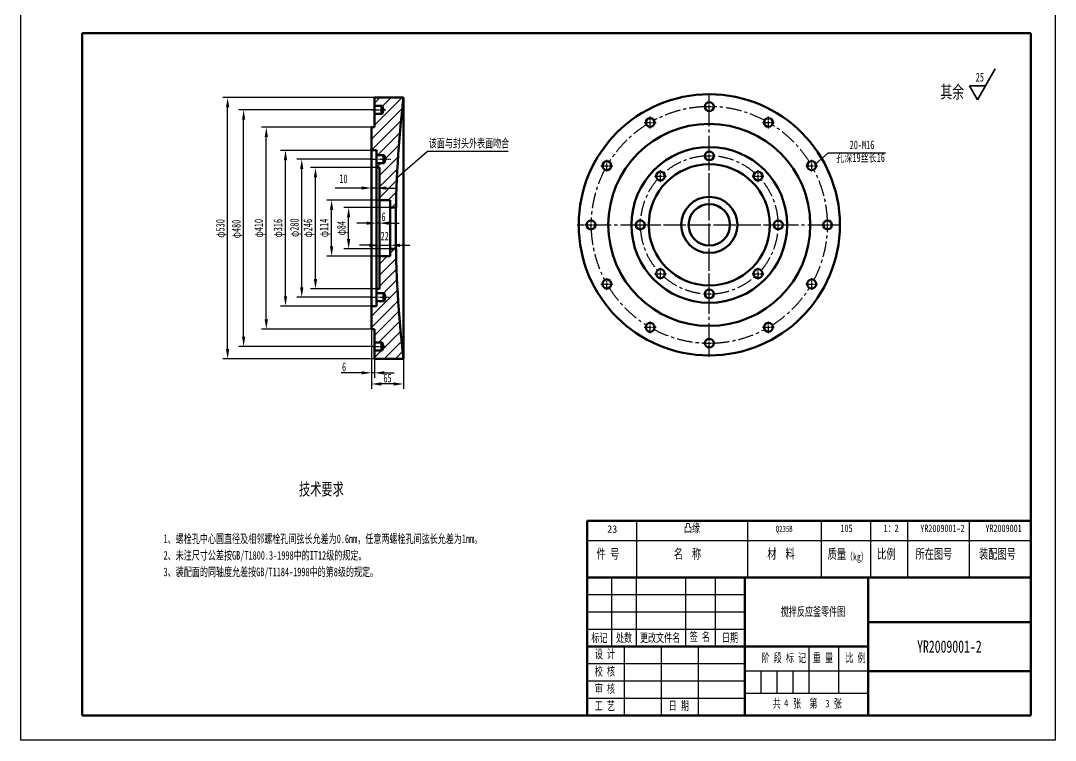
# Model space of a CAD drawing. Header units: millimetres. Extents: x -11803 to 14115, y -852 to 12275.
# Drawn here: x -2438 to 1762, y 6335 to 9255 of the extents above; entities that cross this region are included whole.
import ezdxf

# ---------------------------------------------------------------- set-up
doc = ezdxf.new("R2010")
doc.units = ezdxf.units.MM
doc.linetypes.add('CENTERX2', pattern=[101.6, 63.5, -12.7, 12.7, -12.7])
doc.linetypes.add('EB_DASHDOT', pattern=[39, 30, -3, 3, -3])
doc.layers.get('Defpoints').update_dxf_attribs({"lineweight": 0})
for name, color, linetype, lineweight in [('CAXA0', 7, 'Continuous', 70), ('CAXA1', 1, 'EB_DASHDOT', 25), ('CAXA3', 7, 'Continuous', 25), ('CAXA4', 3, 'Continuous', 25), ('中心线', 1, 'CENTERX2', 25), ('粗实线', 7, 'Continuous', 50), ('粗线', 7, 'Continuous', 40), ('边框线', 2, 'Continuous', 90)]:
    doc.layers.add(name, color=color, linetype=linetype, lineweight=lineweight)
doc.layers.add('细实线', color=125, linetype='Continuous')
doc.styles.get("Standard").update_dxf_attribs({"font": 'txt', "bigfont": 'gbcbig.shx'})
doc.styles.add('TXT', font='SIMFANG.TTF', dxfattribs={"width": 0.7})
doc.styles.add('UserTxtStyle8', font='SIMFANG.TTF', dxfattribs={"width": 0.667})
doc.styles.add('标准', font='SimSun.ttf', dxfattribs={"width": 0.667})
doc.dimstyles.new('标准', dxfattribs={"dimscale": 10, "dimtxt": 3.5, "dimasz": 4, "dimexe": 2, "dimexo": 0, "dimgap": 2, "dimtad": 1, "dimdec": 1, "dimdsep": 46, "dimtxsty": '标准', "dimcen": 0, "dimdle": 2, "dimazin": 2, "dimtfac": 1, "dimtdec": 1, "dimtmove": 0, "dimatfit": 3, "dimfxl": 0, "dimtolj": 1, "dimtzin": 0, "dimarcsym": 0})

# ---------------------------------------------------------------- blocks, each defined once
blk = doc.blocks.new('*D179')
at = {"layer": 'Defpoints', "color": 0, "linetype": 'Continuous', "lineweight": 25}
for p in [(-1014.5, 8586), (-994.5, 8586), (-994.5, 8576.1)]:
    blk.add_point(p, dxfattribs=at)
at = {"layer": '细实线', "color": 0, "linetype": 'Continuous', "lineweight": -2}
for p, q in [((-1054.5, 8576.1), (-1161.6, 8576.1)), ((-1014.5, 8586), (-1014.5, 8556.1)), ((-994.5, 8576.1), (-1014.5, 8576.1)), ((-994.5, 8586), (-994.5, 8556.1)), ((-954.5, 8576.1), (-914.5, 8576.1))]:
    blk.add_line(p, q, dxfattribs=at)
at = {"layer": '细实线', "color": 0, "linetype": 'Continuous', "lineweight": 25}
for points in [[(-1054.5, 8582.8), (-1054.5, 8569.4), (-1014.5, 8576.1)], [(-954.5, 8582.8), (-954.5, 8569.4), (-994.5, 8576.1)]]:
    blk.add_solid(points, dxfattribs=at)
at = {"layer": '细实线', "color": 0, "linetype": 'Continuous', "lineweight": -3, "insert": (-1128.1, 8613.6), "char_height": 35, "attachment_point": 5, "style": '标准'}
blk.add_mtext('\\A1;\\fFangSong_GB2312;10', dxfattribs=at)
blk = doc.blocks.new('*D180')
at = {"layer": 'Defpoints', "color": 0, "linetype": 'Continuous', "lineweight": 25}
for p in [(-982.5, 8380.5), (-938.5, 8380.5), (-938.5, 8343.8)]:
    blk.add_point(p, dxfattribs=at)
at = {"layer": '细实线', "color": 0, "linetype": 'Continuous', "lineweight": -2}
for p, q in [((-982.5, 8380.5), (-982.5, 8323.8)), ((-938.5, 8380.5), (-938.5, 8323.8)), ((-1022.5, 8343.8), (-1062.5, 8343.8)), ((-982.5, 8343.8), (-938.5, 8343.8)), ((-898.5, 8343.8), (-858.5, 8343.8))]:
    blk.add_line(p, q, dxfattribs=at)
at = {"layer": '细实线', "color": 0, "linetype": 'Continuous', "lineweight": 25}
for points in [[(-1022.5, 8350.5), (-1022.5, 8337.1), (-982.5, 8343.8)], [(-898.5, 8350.5), (-898.5, 8337.1), (-938.5, 8343.8)]]:
    blk.add_solid(points, dxfattribs=at)
at = {"layer": '细实线', "color": 0, "linetype": 'Continuous', "lineweight": -3, "insert": (-960.5, 8381.3), "char_height": 35, "attachment_point": 5, "style": '标准'}
blk.add_mtext('\\A1;\\fFangSong_GB2312;22', dxfattribs=at)
blk = doc.blocks.new('*D181')
at = {"layer": 'Defpoints', "color": 0, "linetype": 'Continuous', "lineweight": 25}
for p in [(-994.5, 8445.5), (-982.5, 8445.5), (-994.5, 8433.6)]:
    blk.add_point(p, dxfattribs=at)
at = {"layer": '细实线', "color": 0, "linetype": 'Continuous', "lineweight": -2}
for p, q in [((-994.5, 8445.5), (-994.5, 8413.6)), ((-982.5, 8445.5), (-982.5, 8413.6)), ((-1034.5, 8433.6), (-1074.5, 8433.6)), ((-982.5, 8433.6), (-994.5, 8433.6)), ((-942.5, 8433.6), (-902.5, 8433.6))]:
    blk.add_line(p, q, dxfattribs=at)
at = {"layer": '细实线', "color": 0, "linetype": 'Continuous', "lineweight": 25}
for points in [[(-1034.5, 8440.3), (-1034.5, 8427), (-994.5, 8433.6)], [(-942.5, 8440.3), (-942.5, 8427), (-982.5, 8433.6)]]:
    blk.add_solid(points, dxfattribs=at)
at = {"layer": '细实线', "color": 0, "linetype": 'Continuous', "lineweight": -3, "insert": (-965.4, 8459.4), "char_height": 35, "attachment_point": 5, "style": '标准'}
blk.add_mtext('\\A1;\\fFangSong_GB2312;6', dxfattribs=at)
blk = doc.blocks.new('*D182')
at = {"layer": 'Defpoints', "color": 0, "linetype": 'Continuous', "lineweight": 25}
for p in [(-1014.5, 8003.1), (-884.5, 7883.1), (-1014.5, 7781.1)]:
    blk.add_point(p, dxfattribs=at)
at = {"layer": '细实线', "color": 0, "linetype": 'Continuous', "lineweight": -2}
for p, q in [((-1014.5, 8003.1), (-1014.5, 7761.1)), ((-884.5, 7883.1), (-884.5, 7761.1)), ((-924.5, 7781.1), (-974.5, 7781.1))]:
    blk.add_line(p, q, dxfattribs=at)
at = {"layer": '细实线', "color": 0, "linetype": 'Continuous', "lineweight": 25}
for points in [[(-974.5, 7787.8), (-974.5, 7774.4), (-1014.5, 7781.1)], [(-924.5, 7787.8), (-924.5, 7774.4), (-884.5, 7781.1)]]:
    blk.add_solid(points, dxfattribs=at)
at = {"layer": '细实线', "color": 0, "linetype": 'Continuous', "lineweight": -3, "insert": (-949.5, 7804.6), "char_height": 35, "attachment_point": 5, "style": '标准'}
blk.add_mtext('\\A1;\\fFangSong_GB2312;65', dxfattribs=at)
blk = doc.blocks.new('*D183')
at = {"layer": 'Defpoints', "color": 0, "linetype": 'Continuous', "lineweight": 25}
for p in [(-1014.5, 8003.1), (-1002.5, 8003.1), (-1014.5, 7826.3)]:
    blk.add_point(p, dxfattribs=at)
at = {"layer": '细实线', "color": 0, "linetype": 'Continuous', "lineweight": -2}
for p, q in [((-1014.5, 8003.1), (-1014.5, 7806.3)), ((-1002.5, 8003.1), (-1002.5, 7806.3)), ((-1054.5, 7826.3), (-1137, 7826.3)), ((-1002.5, 7826.3), (-1014.5, 7826.3)), ((-962.5, 7826.3), (-922.5, 7826.3))]:
    blk.add_line(p, q, dxfattribs=at)
at = {"layer": '细实线', "color": 0, "linetype": 'Continuous', "lineweight": 25}
for points in [[(-1054.5, 7832.9), (-1054.5, 7819.6), (-1014.5, 7826.3)], [(-962.5, 7832.9), (-962.5, 7819.6), (-1002.5, 7826.3)]]:
    blk.add_solid(points, dxfattribs=at)
at = {"layer": '细实线', "color": 0, "linetype": 'Continuous', "lineweight": -3, "insert": (-1125.7, 7849.8), "char_height": 35, "attachment_point": 5, "style": '标准'}
blk.add_mtext('\\A1;\\fFangSong_GB2312;6', dxfattribs=at)
blk = doc.blocks.new('*D184')
at = {"layer": 'Defpoints', "color": 0, "linetype": 'Continuous', "lineweight": 25}
for p in [(-1598.4, 8943.1), (-1002.5, 8943.1), (-1002.5, 7883.1)]:
    blk.add_point(p, dxfattribs=at)
at = {"layer": '细实线', "color": 0, "linetype": 'Continuous', "lineweight": -2}
for p, q in [((-1002.5, 8943.1), (-1618.4, 8943.1)), ((-1598.4, 7923.1), (-1598.4, 8903.1)), ((-1002.5, 7883.1), (-1618.4, 7883.1))]:
    blk.add_line(p, q, dxfattribs=at)
at = {"layer": '细实线', "color": 0, "linetype": 'Continuous', "lineweight": 25}
for points in [[(-1605.1, 8903.1), (-1591.7, 8903.1), (-1598.4, 8943.1)], [(-1605.1, 7923.1), (-1591.7, 7923.1), (-1598.4, 7883.1)]]:
    blk.add_solid(points, dxfattribs=at)
at = {"layer": '细实线', "color": 0, "linetype": 'Continuous', "lineweight": -3, "insert": (-1623.5, 8412.2), "char_height": 35, "attachment_point": 5, "rotation": 90, "style": '标准'}
blk.add_mtext('\\A1;\\fFangSong_GB2312;φ530', dxfattribs=at)
blk = doc.blocks.new('*D185')
at = {"layer": 'Defpoints', "color": 0, "linetype": 'Continuous', "lineweight": 25}
for p in [(-1533.4, 8893.1), (-1002.5, 8893.1), (-1002.5, 7933.1)]:
    blk.add_point(p, dxfattribs=at)
at = {"layer": '细实线', "color": 0, "linetype": 'Continuous', "lineweight": -2}
for p, q in [((-1002.5, 8893.1), (-1553.4, 8893.1)), ((-1533.4, 7973.1), (-1533.4, 8853.1)), ((-1002.5, 7933.1), (-1553.4, 7933.1))]:
    blk.add_line(p, q, dxfattribs=at)
at = {"layer": '细实线', "color": 0, "linetype": 'Continuous', "lineweight": 25}
for points in [[(-1540.1, 8853.1), (-1526.8, 8853.1), (-1533.4, 8893.1)], [(-1540.1, 7973.1), (-1526.8, 7973.1), (-1533.4, 7933.1)]]:
    blk.add_solid(points, dxfattribs=at)
at = {"layer": '细实线', "color": 0, "linetype": 'Continuous', "lineweight": -3, "insert": (-1558.6, 8409.8), "char_height": 35, "attachment_point": 5, "rotation": 90, "style": '标准'}
blk.add_mtext('\\A1;\\fFangSong_GB2312;φ480', dxfattribs=at)
blk = doc.blocks.new('*D186')
at = {"layer": 'Defpoints', "color": 0, "linetype": 'Continuous', "lineweight": 25}
for p in [(-1441.4, 8823.1), (-1014.5, 8823.1), (-1014.5, 8003.1)]:
    blk.add_point(p, dxfattribs=at)
at = {"layer": '细实线', "color": 0, "linetype": 'Continuous', "lineweight": -2}
for p, q in [((-1014.5, 8823.1), (-1461.4, 8823.1)), ((-1441.4, 8043.1), (-1441.4, 8783.1)), ((-1014.5, 8003.1), (-1461.4, 8003.1))]:
    blk.add_line(p, q, dxfattribs=at)
at = {"layer": '细实线', "color": 0, "linetype": 'Continuous', "lineweight": 25}
for points in [[(-1448.1, 8783.1), (-1434.7, 8783.1), (-1441.4, 8823.1)], [(-1448.1, 8043.1), (-1434.7, 8043.1), (-1441.4, 8003.1)]]:
    blk.add_solid(points, dxfattribs=at)
at = {"layer": '细实线', "color": 0, "linetype": 'Continuous', "lineweight": -3, "insert": (-1467.5, 8413.1), "char_height": 35, "attachment_point": 5, "rotation": 90, "style": '标准'}
blk.add_mtext('\\A1;\\fFangSong_GB2312;φ410', dxfattribs=at)
blk = doc.blocks.new('*D187')
at = {"layer": 'Defpoints', "color": 0, "linetype": 'Continuous', "lineweight": 25}
for p in [(-1363.5, 8729.1), (-1014.5, 8729.1), (-1014.5, 8097.1)]:
    blk.add_point(p, dxfattribs=at)
at = {"layer": '细实线', "color": 0, "linetype": 'Continuous', "lineweight": -2}
for p, q in [((-1014.5, 8729.1), (-1383.5, 8729.1)), ((-1363.5, 8137.1), (-1363.5, 8689.1)), ((-1014.5, 8097.1), (-1383.5, 8097.1))]:
    blk.add_line(p, q, dxfattribs=at)
at = {"layer": '细实线', "color": 0, "linetype": 'Continuous', "lineweight": 25}
for points in [[(-1370.1, 8689.1), (-1356.8, 8689.1), (-1363.5, 8729.1)], [(-1370.1, 8137.1), (-1356.8, 8137.1), (-1363.5, 8097.1)]]:
    blk.add_solid(points, dxfattribs=at)
at = {"layer": '细实线', "color": 0, "linetype": 'Continuous', "lineweight": -3, "insert": (-1389.6, 8413.1), "char_height": 35, "attachment_point": 5, "rotation": 90, "style": '标准'}
blk.add_mtext('\\A1;\\fFangSong_GB2312;φ316', dxfattribs=at)
blk = doc.blocks.new('*D188')
at = {"layer": 'Defpoints', "color": 0, "linetype": 'Continuous', "lineweight": 25}
for p in [(-1297.5, 8693.1), (-1014.5, 8693.1), (-1014.5, 8133.1)]:
    blk.add_point(p, dxfattribs=at)
at = {"layer": '细实线', "color": 0, "linetype": 'Continuous', "lineweight": -2}
for p, q in [((-1014.5, 8693.1), (-1317.5, 8693.1)), ((-1297.5, 8173.1), (-1297.5, 8653.1)), ((-1014.5, 8133.1), (-1317.5, 8133.1))]:
    blk.add_line(p, q, dxfattribs=at)
at = {"layer": '细实线', "color": 0, "linetype": 'Continuous', "lineweight": 25}
for points in [[(-1304.1, 8653.1), (-1290.8, 8653.1), (-1297.5, 8693.1)], [(-1304.1, 8173.1), (-1290.8, 8173.1), (-1297.5, 8133.1)]]:
    blk.add_solid(points, dxfattribs=at)
at = {"layer": '细实线', "color": 0, "linetype": 'Continuous', "lineweight": -3, "insert": (-1322.6, 8415.1), "char_height": 35, "attachment_point": 5, "rotation": 90, "style": '标准'}
blk.add_mtext('\\A1;\\fFangSong_GB2312;φ280', dxfattribs=at)
blk = doc.blocks.new('*D189')
at = {"layer": 'Defpoints', "color": 0, "linetype": 'Continuous', "lineweight": 25}
for p in [(-1241.7, 8659.1), (-994.5, 8659.1), (-994.5, 8167.1)]:
    blk.add_point(p, dxfattribs=at)
at = {"layer": '细实线', "color": 0, "linetype": 'Continuous', "lineweight": -2}
for p, q in [((-994.5, 8659.1), (-1261.7, 8659.1)), ((-1241.7, 8207.1), (-1241.7, 8619.1)), ((-994.5, 8167.1), (-1261.7, 8167.1))]:
    blk.add_line(p, q, dxfattribs=at)
at = {"layer": '细实线', "color": 0, "linetype": 'Continuous', "lineweight": 25}
for points in [[(-1248.4, 8619.1), (-1235.1, 8619.1), (-1241.7, 8659.1)], [(-1248.4, 8207.1), (-1235.1, 8207.1), (-1241.7, 8167.1)]]:
    blk.add_solid(points, dxfattribs=at)
at = {"layer": '细实线', "color": 0, "linetype": 'Continuous', "lineweight": -3, "insert": (-1267.9, 8413.1), "char_height": 35, "attachment_point": 5, "rotation": 90, "style": '标准'}
blk.add_mtext('\\A1;\\fFangSong_GB2312;φ246', dxfattribs=at)
blk = doc.blocks.new('*D190')
at = {"layer": 'Defpoints', "color": 0, "linetype": 'Continuous', "lineweight": 25}
for p in [(-1176.3, 8527.1), (-982.5, 8527.1), (-982.5, 8299.1)]:
    blk.add_point(p, dxfattribs=at)
at = {"layer": '细实线', "color": 0, "linetype": 'Continuous', "lineweight": -2}
for p, q in [((-982.5, 8527.1), (-1196.3, 8527.1)), ((-1176.3, 8339.1), (-1176.3, 8487.1)), ((-982.5, 8299.1), (-1196.3, 8299.1))]:
    blk.add_line(p, q, dxfattribs=at)
at = {"layer": '细实线', "color": 0, "linetype": 'Continuous', "lineweight": 25}
for points in [[(-1182.9, 8487.1), (-1169.6, 8487.1), (-1176.3, 8527.1)], [(-1182.9, 8339.1), (-1169.6, 8339.1), (-1176.3, 8299.1)]]:
    blk.add_solid(points, dxfattribs=at)
at = {"layer": '细实线', "color": 0, "linetype": 'Continuous', "lineweight": -3, "insert": (-1202.4, 8414.2), "char_height": 35, "attachment_point": 5, "rotation": 90, "style": '标准'}
blk.add_mtext('\\A1;\\fFangSong_GB2312;φ114', dxfattribs=at)
blk = doc.blocks.new('*D191')
at = {"layer": 'Defpoints', "color": 0, "linetype": 'Continuous', "lineweight": 25}
for p in [(-1107.2, 8497.1), (-938.5, 8497.1), (-938.5, 8329.1)]:
    blk.add_point(p, dxfattribs=at)
at = {"layer": '细实线', "color": 0, "linetype": 'Continuous', "lineweight": -2}
for p, q in [((-938.5, 8497.1), (-1127.2, 8497.1)), ((-1107.2, 8369.1), (-1107.2, 8457.1)), ((-938.5, 8329.1), (-1127.2, 8329.1))]:
    blk.add_line(p, q, dxfattribs=at)
at = {"layer": '细实线', "color": 0, "linetype": 'Continuous', "lineweight": 25}
for points in [[(-1113.9, 8457.1), (-1100.6, 8457.1), (-1107.2, 8497.1)], [(-1113.9, 8369.1), (-1100.6, 8369.1), (-1107.2, 8329.1)]]:
    blk.add_solid(points, dxfattribs=at)
at = {"layer": '细实线', "color": 0, "linetype": 'Continuous', "lineweight": -3, "insert": (-1132.4, 8413.1), "char_height": 35, "attachment_point": 5, "rotation": 90, "style": '标准'}
blk.add_mtext('\\A1;\\fFangSong_GB2312;φ84', dxfattribs=at)
blk = doc.blocks.new('CAXBLOCK23')
at = {"layer": 'CAXA0', "color": 0, "linetype": 'Continuous', "lineweight": 25, "insert": (1616.2, -37.4), "char_height": 30, "attachment_point": 1, "style": 'UserTxtStyle8'}
blk.add_mtext('\\fFangSong_GB2312|b0|i0|p34;105', dxfattribs=at)
blk = doc.blocks.new('CAXBLOCK57', base_point=(2112.1, 1488.3))
at = {"layer": 'CAXA4', "color": 0, "linetype": 'Continuous', "lineweight": 35}
for p, q in [((2112.1, 1488.3), (2183.9, 1612.8)), ((2112.1, 1488.3), (2079.4, 1544.9)), ((2079.4, 1544.9), (2144.7, 1544.9))]:
    blk.add_line(p, q, dxfattribs=at)
at = {"layer": 'CAXA4', "color": 0, "linetype": 'Continuous', "lineweight": 25, "insert": (2104.7, 1596.9), "char_height": 35, "attachment_point": 1, "style": '标准'}
blk.add_mtext('\\fFangSong_GB2312|b0|i0|p34;25', dxfattribs=at)

msp = doc.modelspace()

# ---------------------------------------------------------------- hatches: boundary and pattern name
at = {"layer": 'CAXA4', "linetype": 'Continuous', "lineweight": 25}
msp.add_hatch(color=0, dxfattribs=at).paths.add_polyline_path([(787.06, 8671.341), (794.471, 8676.57), (792.956, 8678.233)], flags=0)
at = {"layer": '细实线', "lineweight": 25}
h = msp.add_hatch(dxfattribs=at)
h.set_pattern_fill('ANSI31', color=0, scale=10, style=0)
h.paths.add_polyline_path([(-884.506, 8943.128), (-1002.506, 8943.128), (-1002.506, 8909.128), (-970.506, 8909.128), (-965.993, 8893.128), (-970.506, 8877.128), (-1002.506, 8877.128), (-1002.506, 8823.128), (-1014.506, 8823.128), (-1014.506, 8729.128), (-994.506, 8729.128), (-994.506, 8709.128), (-962.506, 8709.128), (-957.993, 8693.128), (-962.506, 8677.128), (-994.506, 8677.128), (-994.506, 8659.128), (-982.506, 8659.128), (-982.506, 8527.128), (-938.506, 8527.128), (-938.506, 8497.128), (-915.009, 8497.128, -0.0248246)])
h.paths.add_polyline_path([(-915.009, 8329.128), (-938.506, 8329.128), (-938.506, 8299.128), (-982.506, 8299.128), (-982.506, 8167.128), (-994.506, 8167.128), (-994.506, 8149.128), (-962.506, 8149.128), (-957.993, 8133.128), (-962.506, 8117.128), (-994.506, 8117.128), (-994.506, 8097.128), (-1014.506, 8097.128), (-1014.506, 8003.128), (-1002.506, 8003.128), (-1002.506, 7949.128), (-970.506, 7949.128), (-965.993, 7933.128), (-970.506, 7917.128), (-1002.506, 7917.128), (-1002.506, 7883.128), (-884.506, 7883.128, -0.0248246)])

# ---------------------------------------------------------------- linework, layer by layer
at = {"layer": 'CAXA0', "linetype": 'Continuous', "lineweight": 50}
for p, q in [((-1014.506, 8729.128), (-994.506, 8729.128)), ((-994.506, 8659.128), (-982.506, 8659.128)), ((-938.506, 8497.128), (-915.009, 8497.128)), ((501.571, 6995.131), (501.571, 6435.131)), ((1001.571, 6435.131), (1001.571, 6995.131))]:
    msp.add_line(p, q, dxfattribs=at)
at = {"layer": 'CAXA0', "linetype": 'Continuous', "lineweight": 70}
for p, q in [((-994.506, 8167.128), (-982.506, 8167.128)), ((-1014.506, 8097.128), (-994.506, 8097.128)), ((-1014.506, 8003.128), (-1002.506, 8003.128)), ((1661.571, 6995.131), (1661.571, 6435.131))]:
    msp.add_line(p, q, dxfattribs=at)
at = {"layer": 'CAXA0', "linetype": 'Continuous', "lineweight": 40}
msp.add_line((1661.571, 6435.131), (1661.571, 6955.131), dxfattribs=at)
at = {"layer": 'CAXA1', "linetype": 'EB_DASHDOT', "lineweight": 25}
for p, q in [((356.954, 8924.596), (356.954, 8962.596)), ((332.954, 8906.596), (380.954, 8906.596)), ((356.954, 8882.596), (356.954, 8930.596)), ((116.954, 8818.289), (116.954, 8866.289)), ((596.954, 8818.289), (596.954, 8866.289)), ((92.954, 8842.289), (140.954, 8842.289)), ((572.954, 8842.289), (620.954, 8842.289)), ((332.954, 8706.596), (380.954, 8706.596)), ((356.954, 8682.596), (356.954, 8730.596)), ((-1019.471, 8693.128), (-935.21, 8693.128)), ((748.646, 8666.596), (796.646, 8666.596)), ((772.646, 8642.596), (772.646, 8690.596)), ((134.964, 8624.586), (182.964, 8624.586)), ((158.964, 8600.586), (158.964, 8648.586)), ((530.944, 8624.586), (578.944, 8624.586)), ((554.944, 8600.586), (554.944, 8648.586)), ((-123.046, 8402.596), (-123.046, 8450.596)), ((76.954, 8402.596), (76.954, 8450.596)), ((636.954, 8402.596), (636.954, 8450.596)), ((836.954, 8402.596), (836.954, 8450.596)), ((-179.046, 8426.596), (-141.046, 8426.596)), ((-147.046, 8426.596), (-99.046, 8426.596)), ((52.954, 8426.596), (100.954, 8426.596)), ((612.954, 8426.596), (660.954, 8426.596)), ((812.954, 8426.596), (860.954, 8426.596)), ((854.954, 8426.596), (892.954, 8426.596)), ((158.964, 8204.607), (158.964, 8252.607)), ((554.944, 8204.607), (554.944, 8252.607)), ((-58.738, 8162.596), (-58.738, 8210.596)), ((134.964, 8228.607), (182.964, 8228.607)), ((530.944, 8228.607), (578.944, 8228.607)), ((772.646, 8162.596), (772.646, 8210.596)), ((-82.738, 8186.596), (-34.738, 8186.596)), ((356.954, 8122.596), (356.954, 8170.596)), ((748.646, 8186.596), (796.646, 8186.596)), ((-1019.471, 8133.128), (-935.21, 8133.128)), ((332.954, 8146.596), (380.954, 8146.596)), ((116.954, 7986.904), (116.954, 8034.904)), ((596.954, 7986.904), (596.954, 8034.904)), ((92.954, 8010.904), (140.954, 8010.904)), ((572.954, 8010.904), (620.954, 8010.904)), ((332.954, 7946.596), (380.954, 7946.596)), ((356.954, 7922.596), (356.954, 7970.596)), ((356.954, 7890.596), (356.954, 7928.596))]:
    msp.add_line(p, q, dxfattribs=at)
at = {"layer": 'CAXA1', "color": 1, "linetype": 'EB_DASHDOT', "lineweight": 25}
for p, q in [((-1013.252, 8893.128), (-956.289, 8893.128)), ((-1013.252, 7933.128), (-956.289, 7933.128))]:
    msp.add_line(p, q, dxfattribs=at)
at = {"layer": 'CAXA3', "linetype": 'Continuous', "lineweight": 25}
for p, q in [((1661.571, 6995.131), (1661.571, 7275.131)), ((61.571, 7225.131), (61.571, 6995.131)), ((511.571, 7225.131), (511.571, 6995.131)), ((811.571, 7225.131), (811.571, 6995.131)), ((1011.571, 7225.131), (1011.571, 6995.131)), ((1161.571, 7225.131), (1161.571, 6995.131)), ((1411.571, 7225.131), (1411.571, 6995.131)), ((1661.571, 6955.131), (1661.571, 7235.131)), ((1661.571, 7145.131), (-138.429, 7145.131))]:
    msp.add_line(p, q, dxfattribs=at)
at = {"layer": 'CAXA3', "linetype": 'Continuous', "lineweight": 50}
for p, q in [((-138.429, 7225.131), (-138.429, 6995.131)), ((1661.571, 7225.131), (-138.429, 7225.131))]:
    msp.add_line(p, q, dxfattribs=at)
at = {"layer": '中心线', "lineweight": 25}
for p, q in [((356.954, 8724.596), (356.954, 8888.596)), ((356.954, 8140.596), (356.954, 8712.596)), ((356.954, 8164.596), (356.954, 8688.596)), ((-105.046, 8426.596), (58.954, 8426.596)), ((70.954, 8426.596), (642.954, 8426.596)), ((94.954, 8426.596), (618.954, 8426.596)), ((654.954, 8426.596), (818.954, 8426.596)), ((356.954, 7964.596), (356.954, 8128.596))]:
    msp.add_line(p, q, dxfattribs=at)
at = {"layer": '中心线', "linetype": 'EB_DASHDOT', "lineweight": 25}
for p, q in [((-82.738, 8666.596), (-34.738, 8666.596)), ((-58.738, 8642.596), (-58.738, 8690.596))]:
    msp.add_line(p, q, dxfattribs=at)
at = {"layer": '中心线', "lineweight": 25}
for radius, start, end in [(480, 92.148718, 117.851282), (480, 62.148718, 87.851282), (480, 122.148718, 147.851282), (480, 32.148718, 57.851282), (280, 93.683935, 131.316065), (280, 48.683935, 86.316065), (480, 152.148718, 177.851282), (280, 138.683935, 176.316065), (280, 3.683935, 41.316065), (480, 2.148718, 27.851282), (480, 182.148718, 207.851282), (280, 183.683935, 221.316065), (280, 318.683935, 356.316065), (480, 332.148718, 357.851282), (280, 228.683935, 266.316065), (280, 273.683935, 311.316065), (480, 212.148718, 237.851282), (480, 302.148718, 327.851282), (480, 242.148718, 267.851282), (480, 272.148718, 297.851282)]:
    msp.add_arc((356.954, 8426.596), radius, start, end, dxfattribs=at)
at = {"layer": '粗实线', "linetype": 'Continuous', "lineweight": 50}
for p, q in [((-1002.506, 8823.128), (-1002.506, 8943.128)), ((-1002.506, 8943.128), (-884.506, 8943.128)), ((-1002.506, 8909.128), (-970.506, 8909.128)), ((-973.372, 8875.128), (-973.372, 8911.128)), ((-970.506, 8909.128), (-965.993, 8893.128)), ((-1002.506, 8877.128), (-970.506, 8877.128)), ((-965.993, 8893.128), (-970.506, 8877.128)), ((-1014.506, 8413.128), (-1014.506, 8823.128)), ((-1014.506, 8823.128), (-1002.506, 8823.128)), ((-994.506, 8413.128), (-994.506, 8729.128)), ((-994.506, 8709.128), (-962.506, 8709.128)), ((-965.372, 8675.128), (-965.372, 8711.128)), ((-962.506, 8709.128), (-957.993, 8693.128)), ((-994.506, 8677.128), (-962.506, 8677.128)), ((-982.506, 8413.128), (-982.506, 8659.128)), ((-957.993, 8693.128), (-962.506, 8677.128)), ((-982.506, 8527.128), (-938.506, 8527.128)), ((-938.506, 8413.128), (-938.506, 8527.128)), ((-1014.506, 8413.128), (-1014.506, 8003.128)), ((-994.506, 8413.128), (-994.506, 8097.128)), ((-982.506, 8413.128), (-982.506, 8167.128)), ((-938.506, 8413.128), (-938.506, 8299.128)), ((-938.506, 8329.128), (-915.009, 8329.128)), ((-982.506, 8299.128), (-938.506, 8299.128)), ((-994.506, 8149.128), (-962.506, 8149.128)), ((-965.372, 8151.128), (-965.372, 8115.128)), ((-957.993, 8133.128), (-962.506, 8149.128)), ((-994.506, 8117.128), (-962.506, 8117.128)), ((-962.506, 8117.128), (-957.993, 8133.128)), ((-1002.506, 8003.128), (-1002.506, 7883.128)), ((-1002.506, 7949.128), (-970.506, 7949.128)), ((-973.372, 7951.128), (-973.372, 7915.128)), ((-965.993, 7933.128), (-970.506, 7949.128)), ((-1002.506, 7917.128), (-970.506, 7917.128)), ((-970.506, 7917.128), (-965.993, 7933.128)), ((-1002.506, 7883.128), (-884.506, 7883.128)), ((-138.429, 6995.131), (1661.571, 6995.131)), ((1661.571, 6995.131), (-138.429, 6995.131)), ((1661.571, 6995.131), (-138.429, 6995.131)), ((-138.429, 6995.131), (1661.571, 6995.131)), ((-138.429, 6995.131), (1661.571, 6995.131)), ((-138.429, 6995.131), (-138.429, 6435.131)), ((1661.571, 6815.131), (1001.571, 6815.131)), ((1001.571, 6715.131), (-138.429, 6715.131)), ((1661.571, 6615.131), (1001.571, 6615.131))]:
    msp.add_line(p, q, dxfattribs=at)
for centre, radius in [((356.954, 8426.596), 530), ((356.954, 8906.596), 18), ((356.954, 8426.596), 410), ((116.954, 8842.289), 18), ((596.954, 8842.289), 18), ((356.954, 8426.596), 316), ((356.954, 8706.596), 18), ((-58.738, 8666.596), 18), ((356.954, 8426.596), 246), ((772.646, 8666.596), 18), ((158.964, 8624.586), 18), ((554.944, 8624.586), 18), ((356.954, 8426.596), 114), ((356.954, 8426.596), 84), ((-123.046, 8426.596), 18), ((76.954, 8426.596), 18), ((636.954, 8426.596), 18), ((836.954, 8426.596), 18), ((158.964, 8228.607), 18), ((554.944, 8228.607), 18), ((-58.738, 8186.596), 18), ((772.646, 8186.596), 18), ((356.954, 8146.596), 18), ((116.954, 8010.904), 18), ((596.954, 8010.904), 18), ((356.954, 7946.596), 18)]:
    msp.add_circle(centre, radius, dxfattribs=at)
msp.add_arc((3588.987, 8413.128), 4504.779, 173.243341, 186.756659, dxfattribs=at)
at = {"layer": '粗线', "linetype": 'Continuous', "lineweight": 40}
msp.add_line((1661.571, 6435.131), (1661.571, 6955.131), dxfattribs=at)
at = {"layer": '细实线', "lineweight": 30}
for p, q in [((-2438.429, 6335.131), (-2438.429, 9305.131)), ((1761.571, 9305.131), (1761.571, 6335.131)), ((1761.571, 6335.131), (-2438.429, 6335.131))]:
    msp.add_line(p, q, dxfattribs=at)
at = {"layer": '细实线', "color": 0, "lineweight": 50}
msp.add_line((-884.506, 8943.128), (-884.506, 7883.128), dxfattribs=at)
at = {"layer": '细实线'}
for p, q in [((-909.851, 8619.131), (-787.352, 8725.259)), ((-787.352, 8725.259), (-489.659, 8725.259))]:
    msp.add_line(p, q, dxfattribs=at)
at = {"layer": '细实线', "color": 0, "linetype": 'Continuous', "lineweight": 25}
for p, q in [((-787.352, 8725.259), (-459.031, 8725.259)), ((787.06, 8671.341), (839.416, 8719.032)), ((839.416, 8719.032), (1072.388, 8719.032))]:
    msp.add_line(p, q, dxfattribs=at)
at = {"layer": '细实线', "color": 0, "linetype": 'Continuous', "lineweight": -3}
for p, q in [((-38.429, 6715.131), (-38.429, 6995.131)), ((61.571, 6715.131), (61.571, 6995.131)), ((381.571, 6715.131), (381.571, 6995.131)), ((501.571, 6925.131), (-138.429, 6925.131)), ((501.571, 6855.131), (-138.429, 6855.131)), ((501.571, 6785.131), (-138.429, 6785.131)), ((761.571, 6715.131), (761.571, 6525.131)), ((881.571, 6715.131), (881.571, 6525.131)), ((501.571, 6645.131), (-138.429, 6645.131)), ((1001.571, 6615.131), (501.571, 6615.131)), ((566.571, 6615.131), (566.571, 6525.131)), ((631.571, 6615.131), (631.571, 6525.131)), ((696.571, 6615.131), (696.571, 6525.131)), ((501.571, 6575.131), (-138.429, 6575.131)), ((1001.571, 6525.131), (501.571, 6525.131)), ((501.571, 6505.131), (-138.429, 6505.131))]:
    msp.add_line(p, q, dxfattribs=at)
at = {"layer": '细实线', "color": 0, "lineweight": -3}
for p, q in [((261.571, 6715.131), (261.571, 6995.131)), ((11.571, 6715.131), (11.571, 6435.131)), ((161.571, 6715.131), (161.571, 6435.131)), ((311.571, 6715.131), (311.571, 6435.131))]:
    msp.add_line(p, q, dxfattribs=at)
at = {"layer": '边框线'}
for p, q in [((-2188.429, 9205.131), (1661.571, 9205.131)), ((-2188.429, 6435.131), (-2188.429, 9205.131)), ((1661.571, 9205.131), (1661.571, 6435.131)), ((1661.571, 6435.131), (-2188.429, 6435.131))]:
    msp.add_line(p, q, dxfattribs=at)
at = {"layer": '边框线', "linetype": 'Continuous', "lineweight": 40}
msp.add_line((-138.429, 6435.131), (1661.571, 6435.131), dxfattribs=at)
msp.add_line((-138.429, 6435.131), (1661.571, 6435.131), dxfattribs=at)
at = {"layer": '边框线', "linetype": 'Continuous', "lineweight": 70}
msp.add_line((1661.571, 6435.131), (-138.429, 6435.131), dxfattribs=at)

# ---------------------------------------------------------------- block references
at = {"layer": 'CAXA0'}
msp.add_blockref('CAXBLOCK23', (-726.602, 7247.773), dxfattribs=at)
at = {"layer": 'CAXA4', "linetype": 'Continuous', "lineweight": 25}
msp.add_blockref('CAXBLOCK57', (1445.948, 8934.646), dxfattribs=at)

# ---------------------------------------------------------------- texts
at = {"attachment_point": 5}
for s, insert, char_height, width, style in [('{\\fFangSong_GB2312|b0|i0|c134|p34;搅拌反应釜零件图}', (777.827, 6855.131), 35, 600, '标准'), ('{\\fSimSun|b0|i0|c134|p2;YR2009001-2}', (1331.571, 6715.131), 50, 660, 'TXT')]:
    msp.add_mtext(s, dxfattribs=dict(at, insert=insert, char_height=char_height, width=width, style=style))
at = {"layer": 'CAXA0', "color": 0, "linetype": 'Continuous', "lineweight": 25, "attachment_point": 1}
for s, insert, char_height, style in [('技术要求', (-1308.668, 7379.369), 50, '标准'), ('凸缘', (254.063, 7213.7), 35, 'UserTxtStyle8'), ('1{\\fFangSong_GB2312|b0|i0|c134|p34;：}2', (1064.635, 7210.361), 30, 'UserTxtStyle8'), ('{\\fSimSun|b0|i0|c134|p2;YR2009001-2}', (1213.511, 7210.361), 30, 'UserTxtStyle8'), ('{\\fSimSun|b0|i0|c134|p2;YR2009001}', (1478.118, 7210.361), 30, 'UserTxtStyle8'), ('1、螺栓孔中心圆直径及相邻螺栓孔间弦长允差为0.6mm，任意两螺栓孔间弦长允差为1mm。', (-1858.562, 7170.228), 35, '标准'), ('\\fFangSong_GB2312|b0|i0|p34;2、未注尺寸公差按GB/T1800.3-1998中的IT12级的规定。', (-1858.562, 7103.098), 35, '标准'), ('\\fFangSong_GB2312|b0|i0|p34;3、装配面的同轴度允差按GB/T1184-1998中的第8级的规定。', (-1858.562, 7035.968), 35, '标准')]:
    msp.add_mtext(s, dxfattribs=dict(at, insert=insert, char_height=char_height, style=style))
at = {"layer": 'CAXA4', "style": '标准', "width": 0.667}
for s, p in [('标记', (-121.826, 6733.272)), ('处数', (-21.826, 6733.467)), ('更改文件名', (75.453, 6733.467)), ('签 名', (277.246, 6737.483)), ('日期', (408.174, 6734.05)), ('设 计', (-107.754, 6668.067)), ('重 量', (777.246, 6653.067)), ('比 例', (909.758, 6652.872)), ('校 核', (-107.754, 6597.483)), ('审 核', (-107.754, 6527.094)), ('工 艺', (-107.754, 6457.289))]:
    msp.add_text(s, height=35, dxfattribs=at).set_placement(p)
at = {"layer": 'CAXA4', "color": 0, "lineweight": -3, "style": '标准', "width": 0.667}
msp.add_text('日 期', height=35, dxfattribs=at).set_placement((192.246, 6457.872))
at = {"layer": 'CAXA4', "linetype": 'Continuous', "lineweight": 25, "attachment_point": 1, "style": '标准'}
for s, insert, char_height in [('其余', (1295.576, 8992.53), 52.5), ('件 号', (-101.312, 7111.749), 40), ('名  称', (212.86, 7111.749), 40), ('\\fFangSong_GB2312|b0|i0|p34;材  料', (592.563, 7111.749), 40), ('\\fFangSong_GB2312|b0|i0|p34;质量', (837.285, 7111.749), 40), ('\\fFangSong_GB2312|b0|i0|p34;（kg）', (911.86, 7095.323), 30), ('\\fFangSong_GB2312|b0|i0|p34;比例', (1038.732, 7111.749), 40), ('\\fFangSong_GB2312|b0|i0|p34;所在图号', (1193.921, 7111.749), 40), ('\\fFangSong_GB2312|b0|i0|p34;装配图号', (1452.073, 7111.749), 40)]:
    msp.add_mtext(s, dxfattribs=dict(at, insert=insert, char_height=char_height))
at = {"layer": 'CAXA4', "color": 0, "linetype": 'Continuous', "lineweight": 25, "char_height": 35, "attachment_point": 1, "style": '标准'}
for s, insert in [('\\fFangSong_GB2312|b0|i0|p34;20-M16     ', (926.981, 8768.982)), ('孔深19丝长16', (872.617, 8717.032))]:
    msp.add_mtext(s, dxfattribs=dict(at, insert=insert))
at = {"layer": '粗实线', "style": '标准', "width": 0.667}
for s, p in [('阶 段 标 记', (569.295, 6652.094)), ('   共   张  第    张', (564.297, 6467.094))]:
    msp.add_text(s, height=35, dxfattribs=at).set_placement(p)
at = {"layer": '粗实线', "insert": (-37.076, 7192.084), "char_height": 30, "width": 200, "attachment_point": 5}
msp.add_mtext('{\\fSimSun|b0|i0|c134|p2;23}', dxfattribs=at)
at = {"layer": '粗实线', "insert": (661.095, 7189.811), "char_height": 25, "width": 300, "attachment_point": 5, "style": '标准'}
msp.add_mtext('Q235B', dxfattribs=at)
at = {"layer": '细实线', "color": 0, "linetype": 'Continuous', "lineweight": 25, "insert": (-781.751, 8775.209), "char_height": 35, "attachment_point": 1, "style": '标准'}
msp.add_mtext('该面与封头外表面吻合', dxfattribs=at)
at = {"layer": '细实线', "color": 0, "lineweight": 50, "char_height": 30, "width": 58.69417, "attachment_point": 1, "style": '标准'}
for s, insert in [('{\\fSimSun|b0|i0|c134|p2;4}', (660.672, 6501.269)), ('{\\fSimSun|b0|i0|c134|p2;3}', (828.775, 6498.844))]:
    msp.add_mtext(s, dxfattribs=dict(at, insert=insert))

# ---------------------------------------------------------------- dimensions: what is measured, and where the dimension line sits
at = {"layer": '细实线', "linetype": 'Continuous', "lineweight": -3}
for base, p1, p2, angle, text, override, picture, middle in [((-1598.386, 8943.128), (-1002.506, 7883.128), (-1002.506, 8943.128), 90, '\\fFangSong_GB2312;φ530', {"dimgap": 0.5}, '*D184', (-1598.386, 8412.198)), ((-1533.425, 8893.128), (-1002.506, 7933.128), (-1002.506, 8893.128), 90, '\\fFangSong_GB2312;φ480', {"dimgap": 0.5}, '*D185', (-1533.425, 8409.821)), ((-1441.398, 8823.128), (-1014.506, 8003.128), (-1014.506, 8823.128), 90, '\\fFangSong_GB2312;φ410', {"dimgap": 0.6}, '*D186', (-1441.398, 8413.128)), ((-1363.48, 8729.128), (-1014.506, 8097.128), (-1014.506, 8729.128), 90, '\\fFangSong_GB2312;φ316', {"dimgap": 0.6}, '*D187', (-1363.48, 8413.128)), ((-1297.465, 8693.128), (-1014.506, 8133.128), (-1014.506, 8693.128), 90, '\\fFangSong_GB2312;φ280', {"dimgap": 0.5}, '*D188', (-1297.465, 8415.127)), ((-1241.737, 8659.128), (-994.506, 8167.128), (-994.506, 8659.128), 90, '\\fFangSong_GB2312;φ246', {"dimgap": 0.6}, '*D189', (-1241.737, 8413.128)), ((-1176.279, 8527.128), (-982.506, 8299.128), (-982.506, 8527.128), 90, '\\fFangSong_GB2312;φ114', {"dimgap": 0.6}, '*D190', (-1176.279, 8414.243)), ((-1107.22, 8497.128), (-938.506, 8329.128), (-938.506, 8497.128), 90, '\\fFangSong_GB2312;φ84', {"dimgap": 0.5}, '*D191', (-1107.22, 8413.128)), ((-994.506, 8433.63), (-982.506, 8445.523), (-994.506, 8445.523), 180, '\\fFangSong_GB2312;6', {"dimtmove": 1}, '*D181', (-965.425, 8421.945)), ((-1014.506, 7826.273), (-1002.506, 8003.128), (-1014.506, 8003.128), 180, '\\fFangSong_GB2312;6', {"dimgap": 0.6}, '*D183', (-1125.743, 7826.273))]:
    dim = msp.add_linear_dim(base=base, p1=p1, p2=p2, angle=angle, text=text, dimstyle='标准', override=override, dxfattribs=at)
    dim.commit()
    dim.dimension.update_dxf_attribs({"geometry": picture, "text_midpoint": middle, "dimtype": 160})
for base, p1, p2, text, picture, middle in [((-994.506, 8576.102), (-1014.506, 8585.961), (-994.506, 8585.961), '\\fFangSong_GB2312;10', '*D179', (-1128.071, 8576.102)), ((-938.506, 8343.798), (-982.506, 8380.508), (-938.506, 8380.508), '\\fFangSong_GB2312;22', '*D180', (-960.506, 8343.798))]:
    dim = msp.add_linear_dim(base=base, p1=p1, p2=p2, angle=180, text=text, dimstyle='标准', dxfattribs=at)
    dim.commit()
    dim.dimension.update_dxf_attribs({"geometry": picture, "text_midpoint": middle, "dimtype": 160})
dim = msp.add_linear_dim(base=(-1014.506, 7781.092), p1=(-884.506, 7883.128), p2=(-1014.506, 8003.128), angle=180, text='\\fFangSong_GB2312;65', dimstyle='标准', override={"dimgap": 0.6}, dxfattribs=at)
dim.commit()
dim.dimension.update_dxf_attribs({"geometry": '*D182', "text_midpoint": (-949.506, 7804.592)})

doc.saveas('drawing.dxf')
